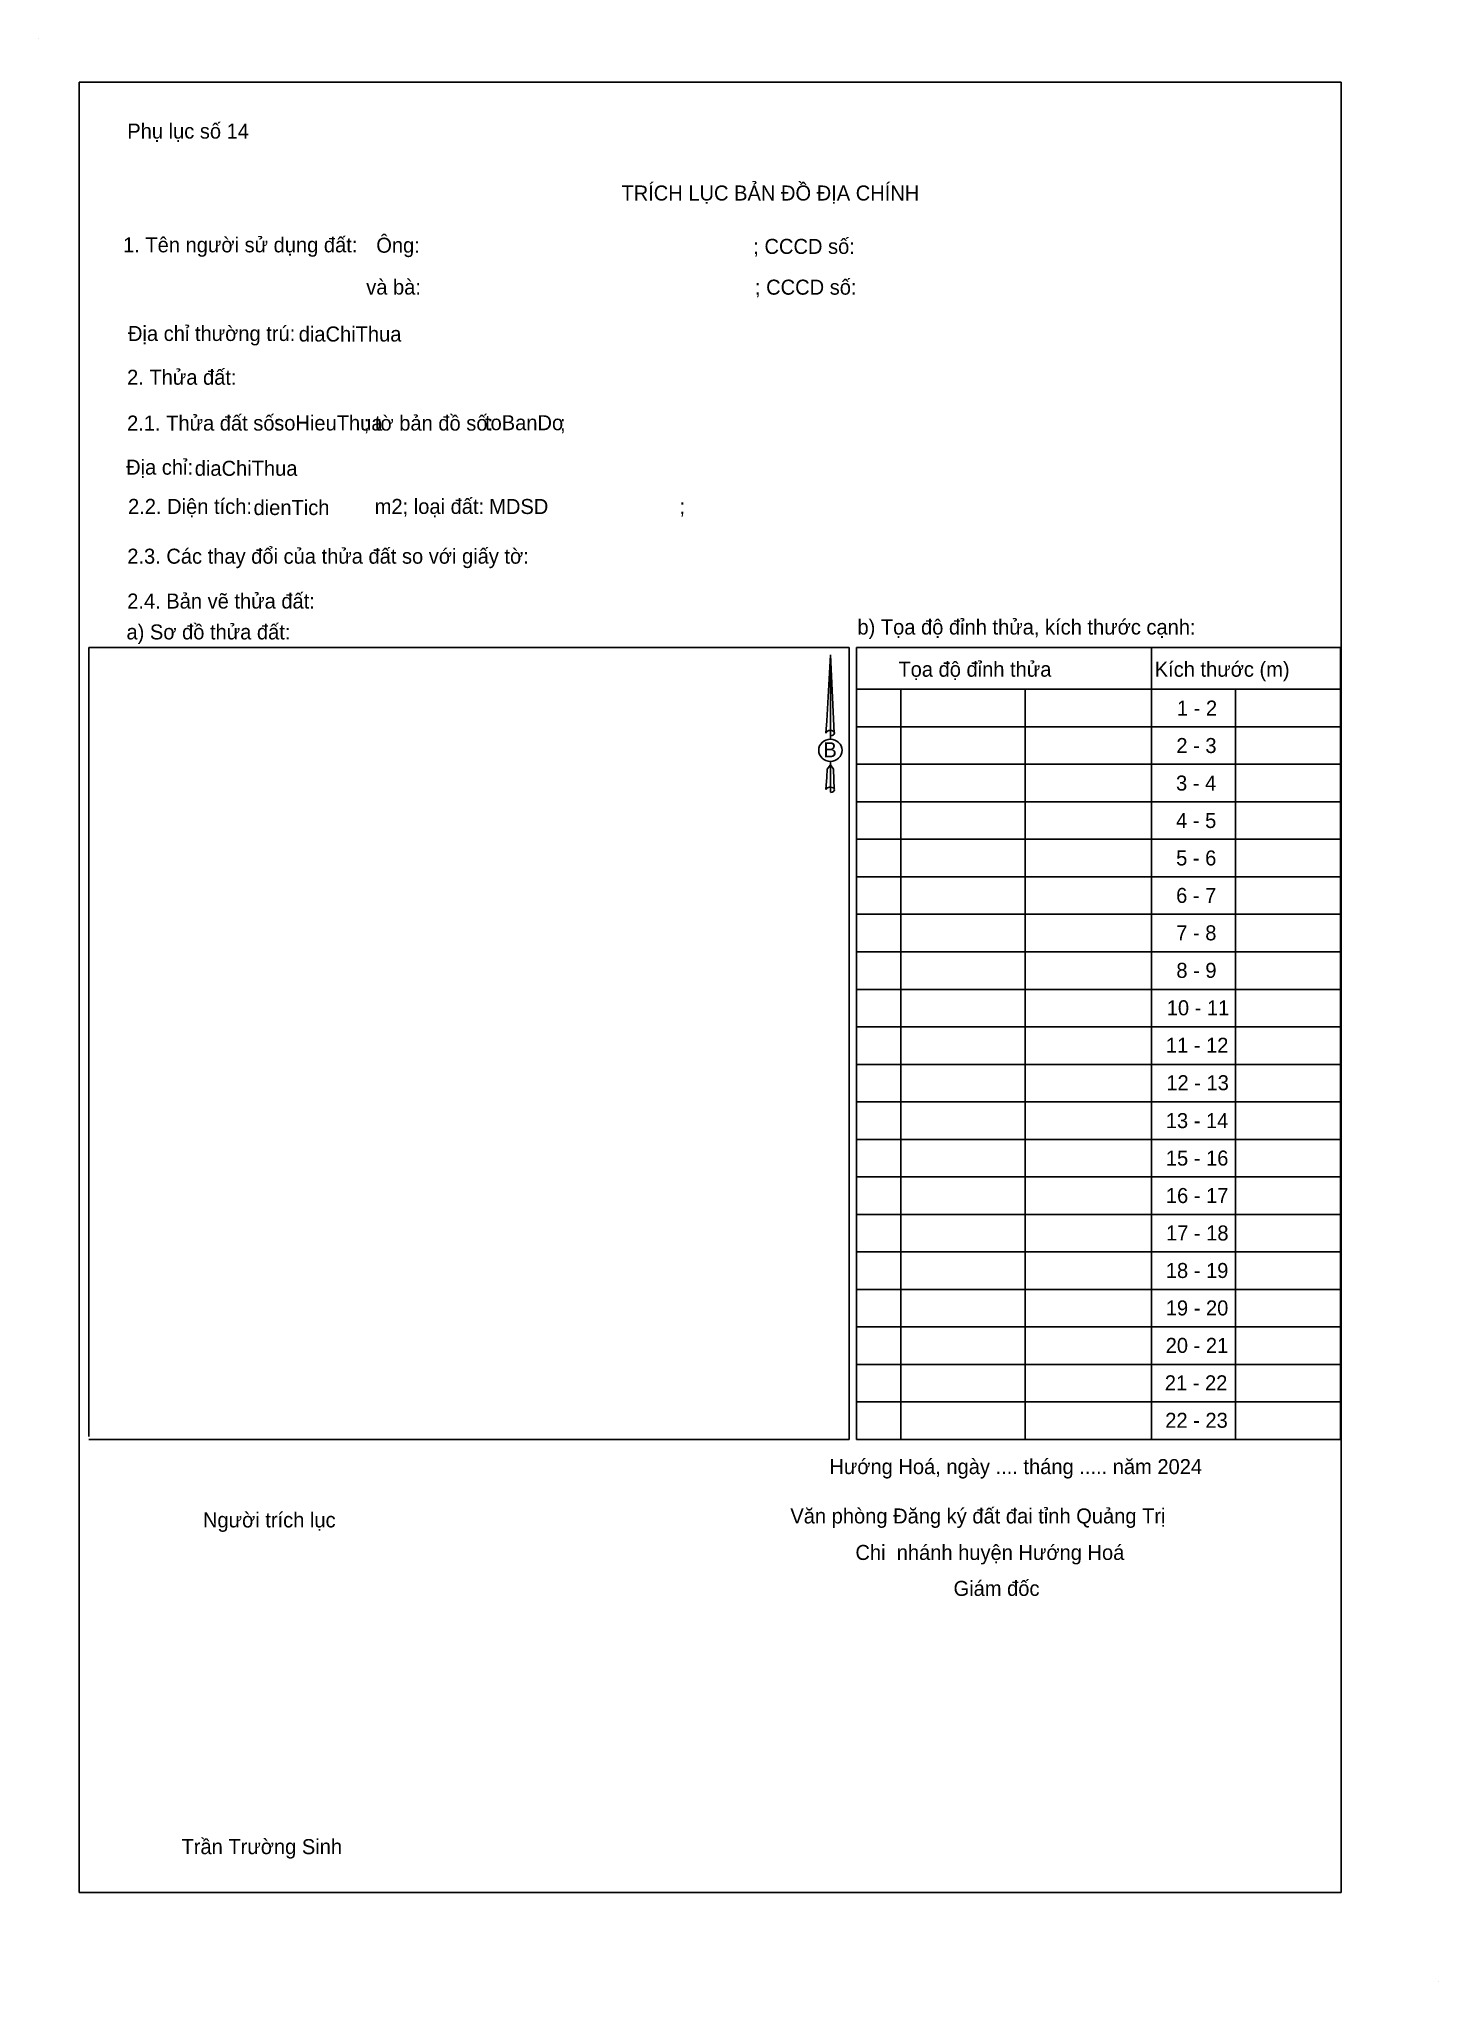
# Model space of a CAD drawing. Extents: x 3 to 29.1, y -6.9 to 29.3.
import ezdxf

# ---------------------------------------------------------------- set-up
doc = ezdxf.new("R2010")
doc.units = 0
doc.layers.add('hsktNoiDung', color=7, linetype='Continuous')
doc.layers.add('hsktTemplate', color=7, linetype='Continuous')

msp = doc.modelspace()

# ---------------------------------------------------------------- linework, layer by layer
at = {"layer": 'hsktTemplate'}
for p, q in [((3.001, 29.256), (3.001, 29.256)), ((3.755, 28.451), (27.282, 28.451)), ((3.755, -5.29), (3.755, 28.451)), ((27.282, 28.451), (27.282, -5.29)), ((3.936, 17.914), (18.109, 17.914)), ((3.936, 3.206), (3.936, 17.914)), ((17.758, 17.778), (17.69, 16.547)), ((17.758, 17.778), (17.831, 16.318)), ((17.758, 17.778), (17.831, 16.318)), ((17.758, 16.368), (17.758, 17.778)), ((17.758, 17.778), (17.831, 16.318)), ((18.109, 17.914), (18.109, 3.153)), ((18.242, 17.914), (18.242, 3.153)), ((18.242, 17.914), (23.747, 17.914)), ((23.747, 3.153), (23.747, 17.914)), ((23.747, 17.914), (27.269, 17.914)), ((27.269, 17.914), (27.269, 3.153)), ((18.26, 17.134), (27.269, 17.134)), ((19.073, 17.134), (19.073, 3.153)), ((21.387, 17.134), (21.387, 3.153)), ((25.312, 17.134), (25.312, 3.153)), ((17.69, 16.547), (17.675, 16.318)), ((17.758, 16.368), (17.758, 16.314)), ((17.758, 16.314), (17.758, 16.271)), ((17.831, 16.318), (17.831, 16.318)), ((18.242, 16.435), (27.269, 16.435)), ((17.758, 16.271), (17.758, 16.215)), ((17.758, 16.271), (17.758, 16.215)), ((17.758, 16.271), (17.758, 16.215)), ((17.695, 15.642), (17.69, 15.494)), ((17.758, 15.725), (17.695, 15.642)), ((17.758, 15.725), (17.758, 15.79)), ((17.758, 15.725), (17.758, 15.79)), ((17.758, 15.725), (17.758, 15.79)), ((17.758, 15.725), (17.816, 15.642)), ((17.758, 15.725), (17.816, 15.642)), ((17.758, 15.725), (17.816, 15.642)), ((17.758, 15.313), (17.758, 15.725)), ((17.816, 15.642), (17.831, 15.264)), ((17.816, 15.642), (17.831, 15.264)), ((17.816, 15.642), (17.831, 15.264)), ((18.242, 15.736), (27.269, 15.736)), ((17.69, 15.494), (17.675, 15.264)), ((17.758, 15.313), (17.758, 15.255)), ((17.758, 15.255), (17.758, 15.214)), ((17.831, 15.264), (17.831, 15.264)), ((18.242, 15.037), (27.269, 15.037)), ((18.242, 14.338), (27.269, 14.338)), ((18.242, 13.639), (27.269, 13.639)), ((18.242, 12.939), (27.269, 12.939)), ((18.242, 12.24), (27.269, 12.24)), ((18.242, 11.541), (27.269, 11.541)), ((18.242, 10.842), (27.269, 10.842)), ((18.242, 10.143), (27.269, 10.143)), ((18.242, 9.444), (27.269, 9.444)), ((18.242, 8.745), (27.269, 8.745)), ((18.242, 8.046), (27.269, 8.046)), ((18.242, 7.347), (27.269, 7.347)), ((18.242, 6.648), (27.269, 6.648)), ((18.242, 5.949), (27.269, 5.949)), ((18.242, 5.25), (27.269, 5.25)), ((18.242, 4.551), (27.269, 4.551)), ((18.242, 3.852), (27.269, 3.852)), ((18.109, 3.153), (3.936, 3.153)), ((23.747, 3.153), (18.242, 3.153)), ((23.747, 3.153), (27.269, 3.153)), ((27.282, -5.29), (3.755, -5.29)), ((29.089, -6.944), (29.089, -6.944))]:
    msp.add_line(p, q, dxfattribs=at)
for centre, start_param, end_param in [((17.758, 16.317), 1.570796, 3.074452), ((17.758, 16.317), 0.067141, 1.570796), ((17.758, 16.317), 4.712389, 6.283185), ((17.758, 15.26), 2.491069, 3.074278), ((17.758, 15.26), 1.570796, 2.491069), ((17.758, 15.26), 0.067141, 1.570796), ((17.758, 15.26), 4.712389, 6.283185)]:
    msp.add_ellipse(centre, major_axis=(0.0797, 0), ratio=0.614131, start_param=start_param, end_param=end_param, dxfattribs=at)
msp.add_ellipse((17.758, 15.997), major_axis=(0.217, 0), ratio=0.952727, dxfattribs=at)

# ---------------------------------------------------------------- texts
at = {"layer": 'hsktNoiDung'}
for s, p in [('diaChiThua', (7.846, 23.615)), ('soHieuThua', (7.389, 21.957)), ('toBanDo', (11.319, 21.962)), ('diaChiThua', (5.908, 21.112)), ('dienTich', (7.004, 20.381)), ('MDSD', (11.397, 20.4))]:
    msp.add_text(s, height=0.28, dxfattribs=at).set_placement(p)
at = {"layer": 'hsktTemplate'}
for s, p in [('Phụ lục số 14', (4.65, 27.397)), (' TRÍCH LỤC BẢN ĐỒ ĐỊA CHÍNH', (13.758, 26.243)), ('1. Tên người sử dụng đất:', (4.571, 25.277)), ('Ông:', (9.292, 25.27)), ('; CCCD số:', (16.321, 25.248)), ('và bà:', (9.105, 24.49)), ('; CCCD số:', (16.352, 24.488)), ('Địa chỉ thường trú:', (4.663, 23.625)), ('2. Thửa đất:', (4.646, 22.809)), ('2.1. Thửa đất số:               ; tờ bản đồ số:            ;', (4.646, 21.955)), ('Địa chỉ:', (4.628, 21.133)), ('2.2. Diện tích:                      m2; loại đất:                                   ;', (4.664, 20.402)), ('2.3. Các thay đổi của thửa đất so với giấy tờ:', (4.65, 19.474)), ('2.4. Bản vẽ thửa đất:', (4.649, 18.638)), ('a) Sơ đồ thửa đất:', (4.635, 18.062)), ('b) Tọa độ đỉnh thửa, kích thước cạnh:', (18.262, 18.154)), ('Tọa độ đỉnh thửa', (19.026, 17.367)), ('Kích thước (m)', (23.805, 17.367)), ('1 - 2', (24.219, 16.643)), ('B', (17.628, 15.866)), ('2 - 3', (24.208, 15.945)), ('3 - 4', (24.202, 15.246)), ('4 - 5', (24.203, 14.548)), ('5 - 6', (24.204, 13.85)), ('6 - 7', (24.204, 13.152)), ('7 - 8', (24.206, 12.454)), ('8 - 9', (24.208, 11.755)), ('10 - 11', (24.029, 11.057)), ('11 - 12', (24.012, 10.359)), ('12 - 13', (24.021, 9.661)), ('13 - 14', (24.011, 8.954)), ('15 - 16', (24.012, 8.256)), ('16 - 17', (24.013, 7.558)), ('17 - 18', (24.015, 6.86)), ('18 - 19', (24.012, 6.161)), ('19 - 20', (24.011, 5.463)), ('20 - 21', (24.009, 4.765)), ('21 - 22', (23.993, 4.067)), ('22 - 23', (24.001, 3.369)), ('Hướng Hoá, ngày .... tháng ..... năm 2024', (17.739, 2.506)), ('Người trích lục', (6.061, 1.512)), ('Văn phòng Đăng ký đất đai tỉnh Quảng Trị', (17.012, 1.586)), (' Chi  nhánh huyện Hướng Hoá', (18.121, 0.906)), (' Giám đốc', (19.95, 0.236)), ('Trần Trường Sinh', (5.661, -4.577))]:
    msp.add_text(s, height=0.28, dxfattribs=at).set_placement(p)

doc.saveas('drawing.dxf')
